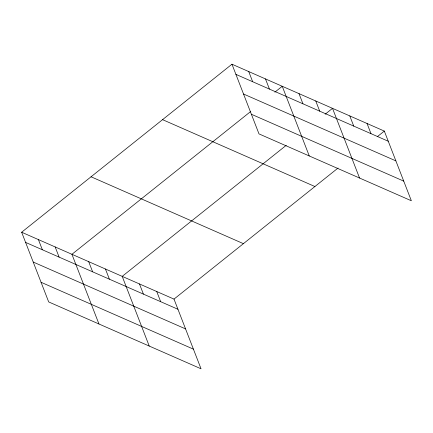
<?xml version="1.0" encoding="UTF-8"?>
<svg xmlns="http://www.w3.org/2000/svg" width="433" height="433" viewBox="0 0 433 433"><rect width="100%" height="100%" fill="white"/><g stroke="black" fill="none" stroke-linecap="round" stroke-linejoin="round"><path stroke-width="0.65" d="M21.65 232.234L174.006 299.106L201.036 368.792L48.68 301.92L21.65 232.234L231.964 64.208L384.32 131.08L411.35 200.766L258.994 133.894L231.964 64.208M250.696 111.481L71.927 254.301L98.957 323.987M274.879 92.159L282.24 86.275L309.27 155.961M286.251 145.309L122.203 276.368L149.233 346.054M325.156 114.225L332.517 108.342L359.547 178.033M174.006 299.106L338.049 168.047M377.484 136.541L384.32 131.08M235.909 74.373L388.26 141.245M243.525 94.015L395.881 160.887M251.378 114.252L403.729 181.124M162.559 119.654L314.915 186.531M91.054 176.783L243.411 243.66M25.59 242.399L177.947 309.27M33.211 262.041L185.568 328.912M41.059 282.278L193.416 349.15M367.054 123.502L370.994 133.667M349.788 115.925L353.729 126.09M315.76 100.986L319.706 111.151M299.003 93.631L302.943 103.796M265.483 78.92L269.423 89.084M248.726 71.564L252.666 81.729M156.741 291.528L160.681 301.693M139.469 283.951L143.415 294.115M105.446 269.012L109.387 279.177M88.684 261.656L92.63 271.821M55.17 246.945L59.11 257.11M38.407 239.59L42.353 249.754"/></g></svg>
